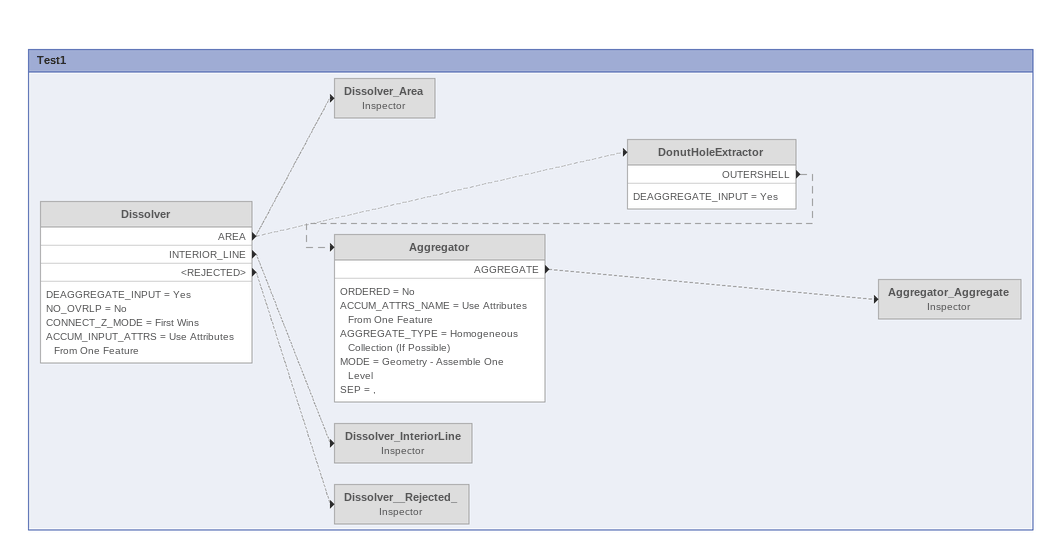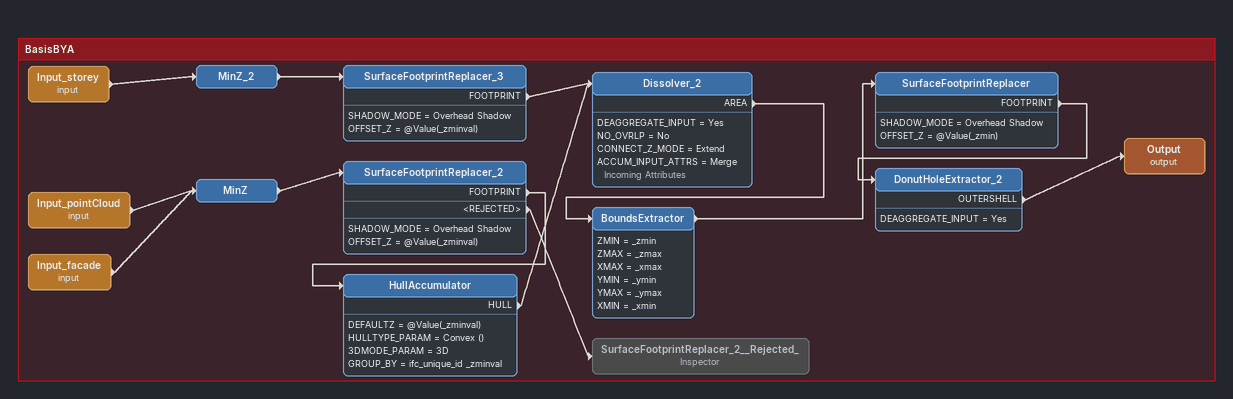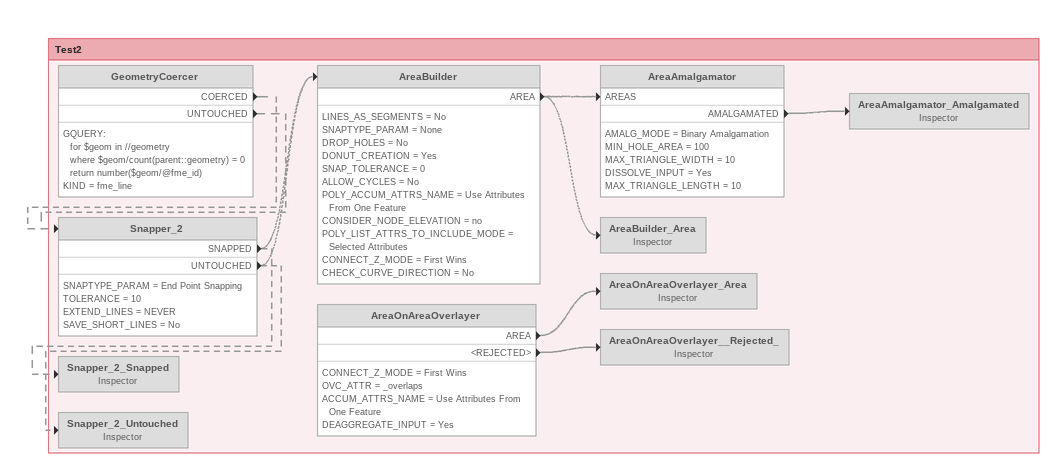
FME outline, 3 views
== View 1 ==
Bookmark: Test1
Dissolver [off]
    DEAGGREGATE_INPUT = Yes
    NO_OVRLP = No
    CONNECT_Z_MODE = First Wins
    ACCUM_INPUT_ATTRS = Use Attributes From One Feature
    AREA -> DonutHoleExtractor [off]
    AREA -> Dissolver_Area [off]
    INTERIOR_LINE -> Dissolver_InteriorLine [off]
    <REJECTED> -> Dissolver__Rejected_ [off]
Dissolver_Area: Inspector [off]
DonutHoleExtractor [off]
    DEAGGREGATE_INPUT = Yes
    OUTERSHELL -> Aggregator [off]
Aggregator [off]
    ORDERED = No
    ACCUM_ATTRS_NAME = Use Attributes From One Feature
    AGGREGATE_TYPE = Homogeneous Collection (If Possible)
    MODE = Geometry - Assemble One Level
    SEP = ,
    AGGREGATE -> Aggregator_Aggregate [off]
Aggregator_Aggregate: Inspector [off]
Dissolver_InteriorLine: Inspector [off]
Dissolver__Rejected_: Inspector [off]

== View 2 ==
Bookmark: BasisBYA
Input_storey (input)
    -> MinZ_2
MinZ_2
    -> SurfaceFootprintReplacer_3
SurfaceFootprintReplacer_3
    SHADOW_MODE = Overhead Shadow
    OFFSET_Z = @Value(_zminval)
    FOOTPRINT -> Dissolver_2
Input_pointCloud (input)
    -> MinZ
Input_facade (input)
    -> MinZ
MinZ
    -> SurfaceFootprintReplacer_2
SurfaceFootprintReplacer_2
    SHADOW_MODE = Overhead Shadow
    OFFSET_Z = @Value(_zminval)
    FOOTPRINT -> HullAccumulator
    <REJECTED> -> SurfaceFootprintReplacer_2__Rejected_
HullAccumulator
    DEFAULTZ = @Value(_zminval)
    HULLTYPE_PARAM = Convex ()
    3DMODE_PARAM = 3D
    GROUP_BY = ifc_unique_id _zminval
    HULL -> Dissolver_2
Dissolver_2
    DEAGGREGATE_INPUT = Yes
    NO_OVRLP = No
    CONNECT_Z_MODE = Extend
    ACCUM_INPUT_ATTRS = Merge Incoming Attributes
    AREA -> BoundsExtractor
BoundsExtractor
    ZMIN = _zmin
    ZMAX = _zmax
    XMAX = _xmax
    YMIN = _ymin
    YMAX = _ymax
    XMIN = _xmin
    -> SurfaceFootprintReplacer
SurfaceFootprintReplacer
    SHADOW_MODE = Overhead Shadow
    OFFSET_Z = @Value(_zmin)
    FOOTPRINT -> DonutHoleExtractor_2
DonutHoleExtractor_2
    DEAGGREGATE_INPUT = Yes
    OUTERSHELL -> Output (output)
Output (output)
SurfaceFootprintReplacer_2__Rejected_: Inspector [off]

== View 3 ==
Bookmark: Test2
GeometryCoercer [off]
    GQUERY:
      for $geom in //geometry
      where $geom/count(parent::geometry) = 0
      return number($geom/@fme_id)
    KIND = fme_line
    COERCED -> Snapper_2 [off]
    UNTOUCHED -> Snapper_2 [off]
Snapper_2 [off]
    SNAPTYPE_PARAM = End Point Snapping
    TOLERANCE = 10
    EXTEND_LINES = NEVER
    SAVE_SHORT_LINES = No
    SNAPPED -> AreaBuilder [off]
    SNAPPED -> Snapper_2_Snapped [off]
    UNTOUCHED -> AreaBuilder [off]
    UNTOUCHED -> Snapper_2_Untouched [off]
AreaBuilder [off]
    LINES_AS_SEGMENTS = No
    SNAPTYPE_PARAM = None
    DROP_HOLES = No
    DONUT_CREATION = Yes
    SNAP_TOLERANCE = 0
    ALLOW_CYCLES = No
    POLY_ACCUM_ATTRS_NAME = Use Attributes From One Feature
    CONSIDER_NODE_ELEVATION = no
    POLY_LIST_ATTRS_TO_INCLUDE_MODE = Selected Attributes
    CONNECT_Z_MODE = First Wins
    CHECK_CURVE_DIRECTION = No
    AREA -> AreaAmalgamator [AREAS] [off]
    AREA -> AreaBuilder_Area [off]
AreaAmalgamator [off]
    AMALG_MODE = Binary Amalgamation
    MIN_HOLE_AREA = 100
    MAX_TRIANGLE_WIDTH = 10
    DISSOLVE_INPUT = Yes
    MAX_TRIANGLE_LENGTH = 10
    AMALGAMATED -> AreaAmalgamator_Amalgamated [off]
AreaAmalgamator_Amalgamated: Inspector [off]
AreaBuilder_Area: Inspector [off]
Snapper_2_Snapped: Inspector [off]
Snapper_2_Untouched: Inspector [off]
AreaOnAreaOverlayer [off]
    CONNECT_Z_MODE = First Wins
    OVC_ATTR = _overlaps
    ACCUM_ATTRS_NAME = Use Attributes From One Feature
    DEAGGREGATE_INPUT = Yes
    AREA -> AreaOnAreaOverlayer_Area [off]
    <REJECTED> -> AreaOnAreaOverlayer__Rejected_ [off]
AreaOnAreaOverlayer_Area: Inspector [off]
AreaOnAreaOverlayer__Rejected_: Inspector [off]
